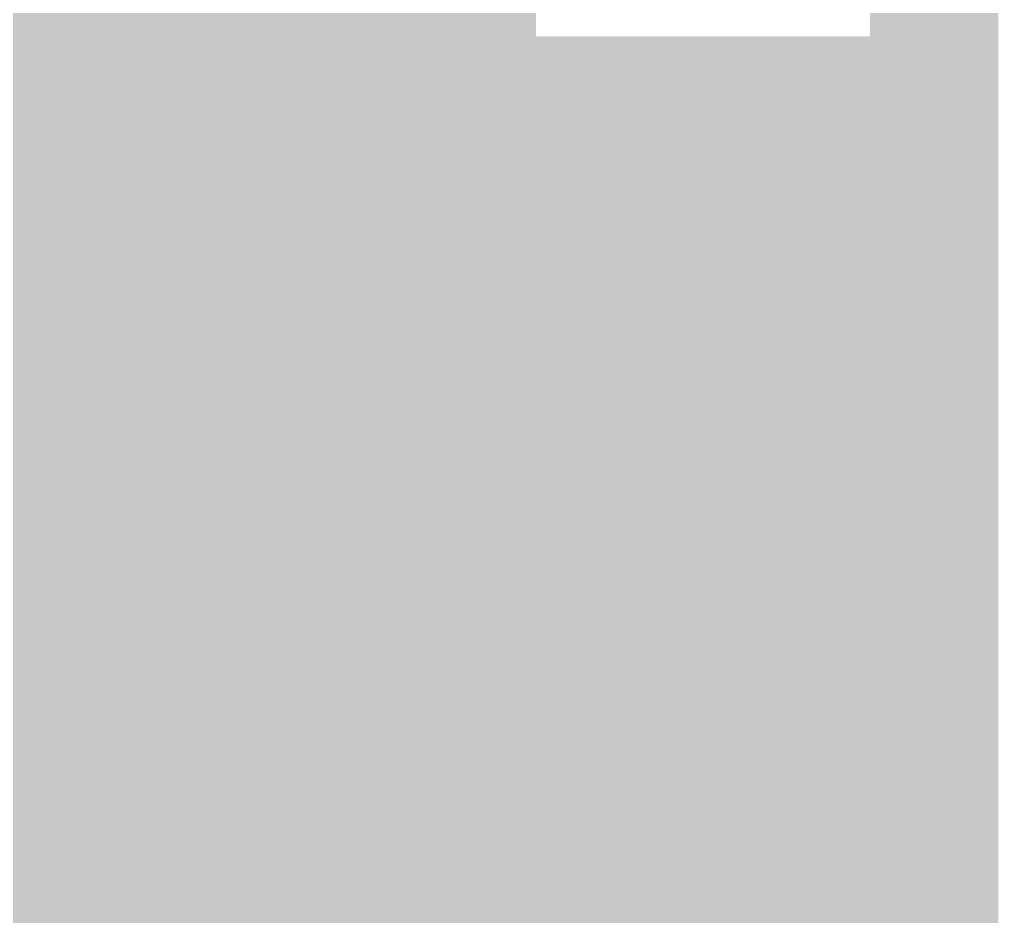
# Model space of a CAD drawing. Header units: inches. Extents: x -2 to 343, y -53 to 63.
# Drawn here: x 13.431 to 14.398, y -31.72 to -30.833 of the extents above; entities that cross this region are included whole.
import ezdxf

# ---------------------------------------------------------------- set-up
doc = ezdxf.new("R2010")
doc.units = ezdxf.units.IN
for name, color, linetype in [('Bottom Layer', 5, 'Continuous'), ('Bottom Overlay', 54, 'Continuous'), ('Bottom Paste', 16, 'Continuous'), ('Bottom Solder', 6, 'Continuous'), ('Top Layer', 1, 'Continuous'), ('Top Overlay', 2, 'Continuous'), ('Top Paste', 8, 'Continuous'), ('Top Solder', 216, 'Continuous')]:
    doc.layers.add(name, color=color, linetype=linetype)

# ---------------------------------------------------------------- blocks, each defined once
blk = doc.blocks.new('R___0402_50')
at = {"layer": 'Top Layer'}
blk.add_hatch(color=1, dxfattribs=at).paths.add_polyline_path([(0.2413, -0.3175), (0.2413, 0.3175), (0.6985, 0.3175), (0.6985, -0.3175)])
at = {"layer": 'Top Paste'}
blk.add_hatch(color=8, dxfattribs=at).paths.add_polyline_path([(0.2413, -0.3175), (0.2413, 0.3175), (0.6985, 0.3175), (0.6985, -0.3175)])
at = {"layer": 'Top Solder'}
blk.add_hatch(color=216, dxfattribs=at).paths.add_polyline_path([(0.1863, -0.3725), (0.1863, 0.3725), (0.7535, 0.3725), (0.7535, -0.3725)])
at = {"layer": 'Top Overlay'}
for points in [[(0.7874, 0.4064, 0.127, 0.127, 0), (-0.7874, 0.4064, 0.127, 0.127, 0)], [(0.7874, -0.4064, 0.127, 0.127, 0), (0.7874, 0.4064, 0.127, 0.127, 0)]]:
    blk.add_lwpolyline(points, format="xyseb", dxfattribs=at)
blk.add_lwpolyline([(0.75565, 0.4064, 0.0635, 0.0635, 1), (0.81915, 0.4064, 0.0635, 0.0635, 1)], format="xyseb", close=True, dxfattribs=at)
blk.add_lwpolyline([(0.75565, 0.4064, 0.0635, 0.0635, 1), (0.81915, 0.4064, 0.0635, 0.0635, 1)], format="xyseb", close=True, dxfattribs=at)
blk = doc.blocks.new('R___0603_B_106')
at = {"layer": 'Bottom Layer'}
blk.add_hatch(color=5, dxfattribs=at).paths.add_polyline_path([(-1.143, -0.4445), (-1.143, 0.4445), (-0.381, 0.4445), (-0.381, -0.4445)])
at = {"layer": 'Bottom Paste'}
blk.add_hatch(color=16, dxfattribs=at).paths.add_polyline_path([(-1.143, -0.4445), (-1.143, 0.4445), (-0.381, 0.4445), (-0.381, -0.4445)])
at = {"layer": 'Bottom Solder'}
blk.add_hatch(color=6, dxfattribs=at).paths.add_polyline_path([(-1.2446, -0.5461), (-1.2446, 0.5461), (-0.2794, 0.5461), (-0.2794, -0.5461)])
at = {"layer": 'Bottom Overlay'}
blk.add_lwpolyline([(-1.2192, -0.5334, 0.127, 0.127, 0), (1.2192, -0.5334, 0.127, 0.127, 0)], format="xyseb", dxfattribs=at)

msp = doc.modelspace()

# ---------------------------------------------------------------- linework, layer by layer
at = {"layer": 'Bottom Layer'}
for points in [[(13.53415, -31.33247, 0.381, 0.381, 0), (13.72465, -31.52297, 0.381, 0.381, 0)], [(13.80085, -31.33247, 0.381, 0.381, 0), (13.858, -31.38962, 0.381, 0.381, 0)], [(13.858, -31.38962, 0.381, 0.381, 0), (13.91515, -31.44677, 0.381, 0.381, 0)], [(13.91515, -31.52297, 0.381, 0.381, 0), (13.91515, -31.44677, 0.381, 0.381, 0)], [(13.91515, -36.93565, 0.381, 0.381, 0), (13.91515, -31.52297, 0.381, 0.381, 0)]]:
    msp.add_lwpolyline(points, format="xyseb", dxfattribs=at)
for points in [[(13.4389, -31.33247, 0.1905, 0.1905, 1), (13.6294, -31.33247, 0.1905, 0.1905, 1)], [(13.7056, -31.33247, 0.1905, 0.1905, 1), (13.8961, -31.33247, 0.1905, 0.1905, 1)], [(13.76275, -31.38962, 0.1905, 0.1905, 1), (13.95325, -31.38962, 0.1905, 0.1905, 1)], [(13.76275, -31.38962, 0.1905, 0.1905, 1), (13.95325, -31.38962, 0.1905, 0.1905, 1)], [(13.8199, -31.44677, 0.1905, 0.1905, 1), (14.0104, -31.44677, 0.1905, 0.1905, 1)], [(13.8199, -31.44677, 0.1905, 0.1905, 1), (14.0104, -31.44677, 0.1905, 0.1905, 1)], [(13.6294, -31.52297, 0.1905, 0.1905, 1), (13.8199, -31.52297, 0.1905, 0.1905, 1)], [(13.8199, -31.52297, 0.1905, 0.1905, 1), (14.0104, -31.52297, 0.1905, 0.1905, 1)], [(13.8199, -31.52297, 0.1905, 0.1905, 1), (14.0104, -31.52297, 0.1905, 0.1905, 1)]]:
    msp.add_lwpolyline(points, format="xyseb", close=True, dxfattribs=at)
at = {"layer": 'Top Layer'}
for points in [[(13.47041, -31.08399, 0.254, 0.254, 0), (13.55931, -31.08399, 0.254, 0.254, 0)], [(13.55931, -31.08399, 0.254, 0.254, 0), (13.87263, -31.39731, 0.254, 0.254, 0)], [(13.87263, -35.20412, 0.254, 0.254, 0), (13.87263, -31.39731, 0.254, 0.254, 0)]]:
    msp.add_lwpolyline(points, format="xyseb", dxfattribs=at)
for points in [[(13.40691, -31.08399, 0.127, 0.127, 1), (13.53391, -31.08399, 0.127, 0.127, 1)], [(13.49581, -31.08399, 0.127, 0.127, 1), (13.62281, -31.08399, 0.127, 0.127, 1)], [(13.49581, -31.08399, 0.127, 0.127, 1), (13.62281, -31.08399, 0.127, 0.127, 1)], [(13.80913, -31.39731, 0.127, 0.127, 1), (13.93613, -31.39731, 0.127, 0.127, 1)], [(13.80913, -31.39731, 0.127, 0.127, 1), (13.93613, -31.39731, 0.127, 0.127, 1)]]:
    msp.add_lwpolyline(points, format="xyseb", close=True, dxfattribs=at)

# ---------------------------------------------------------------- block references
for name, p, rotation in [('R___0603_B_106', (13.80085, -30.57047), 90), ('R___0402_50', (13.471, -30.614), 270)]:
    msp.add_blockref(name, p, dxfattribs=dict(rotation=rotation))

doc.saveas('drawing.dxf')
